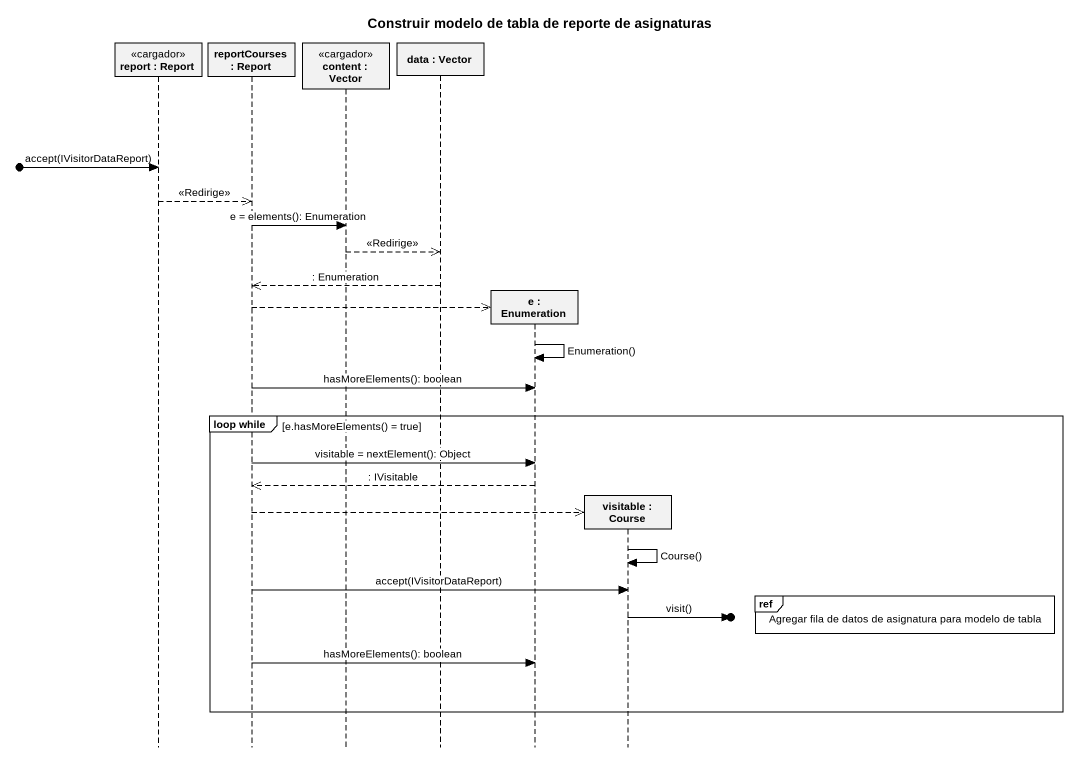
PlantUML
@startuml
title Construir modelo de tabla de reporte de asignaturas
hide footbox
participant "report : Report" as report <<cargador>>
participant "reportCourses : Report" as reportCourses
participant "content : Vector" as content <<cargador>>
participant "data : Vector" as data
participant "e : Enumeration" as e
participant "visitable : Course" as visitable

[o-> report : accept(IVisitorDataReport)
report -->> reportCourses : <<Redirige>>
reportCourses -> content : e = elements(): Enumeration
content -->> data : <<Redirige>>
data -->> reportCourses : : Enumeration
reportCourses -->> e **
e -> e : Enumeration()
reportCourses -> e : hasMoreElements(): boolean
group loop while [e.hasMoreElements() = true]
  reportCourses -> e : visitable = nextElement(): Object
  e -->> reportCourses : : IVisitable
  reportCourses -->> visitable **
  visitable -> visitable : Course()
  reportCourses -> visitable : accept(IVisitorDataReport)
  ref over visitable : Agregar fila de datos de asignatura para modelo de tabla
  visitable ->o] : visit()
  reportCourses -> e : hasMoreElements(): boolean
end
@enduml
